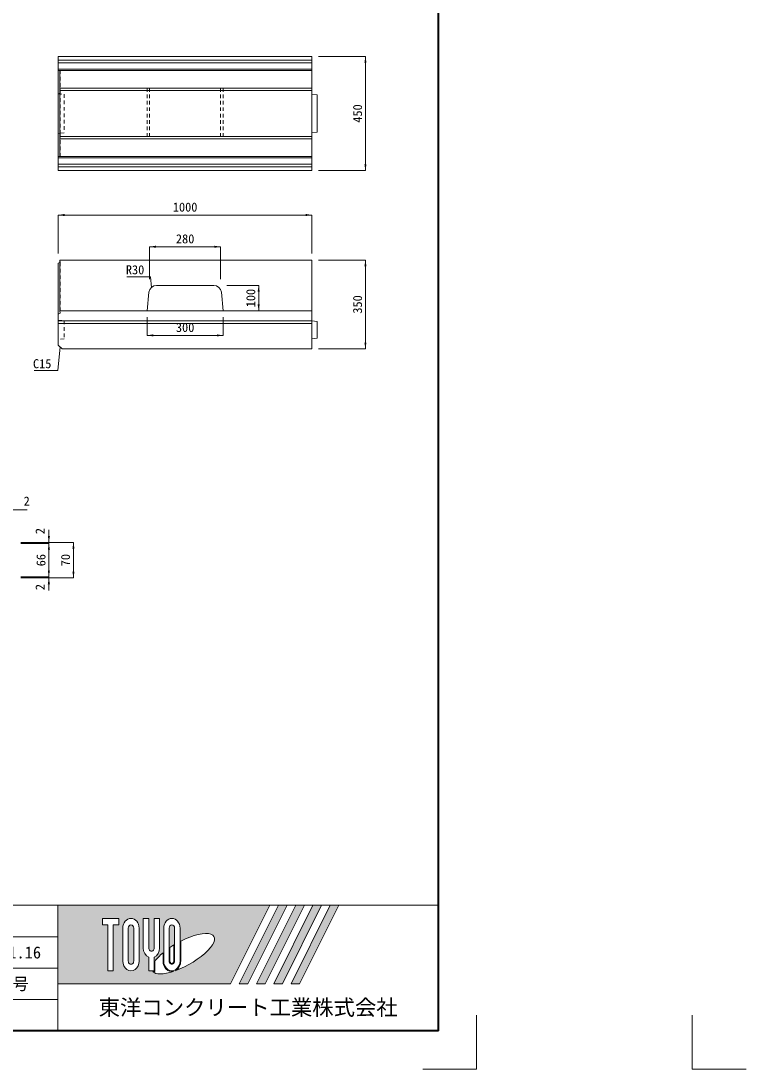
# Model space of a CAD drawing. Units: millimetres, scale not verified. Extents: x 19044 to 37689, y -9270 to 9420.
# Drawn here: x 23189 to 26046, y -9270 to -5141 of the extents above; entities that cross this region are included whole.
import ezdxf
from ezdxf.enums import TextEntityAlignment as Align

# ---------------------------------------------------------------- set-up
doc = ezdxf.new("R2010")
doc.units = ezdxf.units.MM
doc.header["$LTSCALE"] = 25
doc.linetypes.add('USER2', pattern=[1.0125, 0.5625, -0.45])
for name, color, linetype, lineweight in [('Defpoints_6', 1, 'Continuous', 13), ('図枠', 7, 'Continuous', 5), ('寸法線', 7, 'Continuous', 9), ('引出線', 4, 'Continuous', 13), ('本体', 2, 'Continuous', 5), ('目地', 120, 'Continuous', 5)]:
    doc.layers.add(name, color=color, linetype=linetype, lineweight=lineweight)
doc.styles.add('ＭＳ ゴシック', font='')
doc.styles.get('ＭＳ ゴシック').set_extended_font_data('MS Gothic')

# ---------------------------------------------------------------- blocks, each defined once
blk = doc.blocks.new('filled_arrow')
at = {"color": 0, "linetype": 'Continuous', "lineweight": -2}
blk.add_solid([(7.5, 1.25), (0, 0), (7.5, -1.25)], dxfattribs=at)

msp = doc.modelspace()

# ---------------------------------------------------------------- hatches: boundary and pattern name
at = {"layer": '図枠'}
h = msp.add_hatch(color=256, dxfattribs=at)
h.paths.add_polyline_path([(23334.19, -8624.87), (23334.19, -8934.25), (24014.82, -8934.25), (24169.51, -8624.87)])
edge = h.paths.add_edge_path(flags=16)
edge.add_ellipse((23828.37, -8815.31), major_axis=(121.21, 67.85), ratio=0.3471473, start_angle=-144.31122, end_angle=72.1899, ccw=False)
edge.add_ellipse((23783.48, -8844.61), major_axis=(0, 41.25), ratio=0.8463542, start_angle=-160.70346, end_angle=-90)
edge.add_line((23818.39, -8844.61), (23818.39, -8765.97))
edge = h.paths.add_edge_path(flags=16)
edge.add_ellipse((23783.48, -8714.51), major_axis=(0, 38.08), ratio=0.8463542, start_angle=-90, end_angle=90, ccw=False)
edge.add_line((23815.71, -8714.51), (23815.71, -8844.61))
edge.add_ellipse((23783.48, -8844.61), major_axis=(0, 38.08), ratio=0.8463542, start_angle=90, end_angle=-90, ccw=False)
edge.add_line((23751.25, -8844.61), (23751.25, -8714.51))
edge = h.paths.add_edge_path(flags=16)
edge.add_line((23794.22, -8714.51), (23794.22, -8844.61))
edge.add_ellipse((23783.48, -8844.61), major_axis=(0, 12.69), ratio=0.8463541, start_angle=90, end_angle=-90, ccw=False)
edge.add_line((23772.74, -8844.61), (23772.74, -8714.51))
edge.add_ellipse((23783.48, -8714.51), major_axis=(0, 12.69), ratio=0.8463541, start_angle=-90, end_angle=90, ccw=False)
edge = h.paths.add_edge_path(flags=16)
edge.add_line((23791.54, -8781.01), (23791.54, -8844.61))
edge.add_ellipse((23783.48, -8844.61), major_axis=(0, 9.52), ratio=0.8463542, start_angle=90, end_angle=-90, ccw=False)
edge.add_line((23775.42, -8844.61), (23775.42, -8791.42))
edge.add_ellipse((23828.37, -8815.31), major_axis=(121.21, 67.85), ratio=0.3471473, start_angle=107.79174, end_angle=126.47132, ccw=False)
edge = h.paths.add_edge_path(flags=16)
edge.add_line((23735.14, -8676.43), (23735.14, -8793.04))
edge.add_ellipse((23702.91, -8793.04), major_axis=(0, 38.08), ratio=0.8463542, start_angle=-163.34117, end_angle=-90, ccw=False)
edge.add_line((23713.66, -8828.94), (23713.66, -8882.68))
edge.add_line((23713.66, -8882.68), (23692.17, -8882.68))
edge.add_line((23692.17, -8882.68), (23692.17, -8828.94))
edge.add_ellipse((23702.91, -8793.04), major_axis=(0, 38.08), ratio=0.8463542, start_angle=90, end_angle=163.34117, ccw=False)
edge.add_line((23670.69, -8793.04), (23670.69, -8676.43))
edge.add_line((23670.69, -8676.43), (23692.17, -8676.43))
edge.add_line((23692.17, -8676.43), (23692.17, -8793.04))
edge.add_ellipse((23702.91, -8793.04), major_axis=(0, 12.69), ratio=0.8463541, start_angle=90, end_angle=-90)
edge.add_line((23713.66, -8793.04), (23713.66, -8676.43))
edge.add_line((23713.66, -8676.43), (23735.14, -8676.43))
edge = h.paths.add_edge_path(flags=16)
edge.add_line((23748.57, -8811.77), (23748.57, -8844.61))
edge.add_ellipse((23783.48, -8844.61), major_axis=(0, 41.25), ratio=0.8463542, start_angle=90, end_angle=-171.54427)
edge.add_ellipse((23828.37, -8815.31), major_axis=(121.21, 67.85), ratio=0.3471473, start_angle=-178.64954, end_angle=-148.29244, ccw=False)
edge.add_line((23709.03, -8885.86), (23716.34, -8885.86))
edge.add_line((23716.34, -8885.86), (23716.34, -8845.64))
edge.add_ellipse((23828.37, -8815.31), major_axis=(121.21, 67.85), ratio=0.3471473, start_angle=148.21912, end_angle=165.90812, ccw=False)
edge = h.paths.add_edge_path(flags=16)
edge.add_ellipse((23622.35, -8714.51), major_axis=(0, 38.08), ratio=0.8463542, start_angle=-90, end_angle=90, ccw=False)
edge.add_line((23654.57, -8714.51), (23654.57, -8844.61))
edge.add_ellipse((23622.35, -8844.61), major_axis=(0, 38.08), ratio=0.8463542, start_angle=90, end_angle=-90, ccw=False)
edge.add_line((23590.12, -8844.61), (23590.12, -8714.51))
edge = h.paths.add_edge_path(flags=16)
edge.add_line((23633.09, -8714.51), (23633.09, -8844.61))
edge.add_ellipse((23622.35, -8844.61), major_axis=(0, 12.69), ratio=0.8463541, start_angle=90, end_angle=-90, ccw=False)
edge.add_line((23611.61, -8844.61), (23611.61, -8714.51))
edge.add_ellipse((23622.35, -8714.51), major_axis=(0, 12.69), ratio=0.8463541, start_angle=-90, end_angle=90, ccw=False)
h.paths.add_polyline_path([(23574.01, -8676.43), (23574.01, -8701.82), (23552.52, -8701.82), (23552.52, -8882.68), (23531.04, -8882.68), (23531.04, -8701.82), (23509.55, -8701.82), (23509.55, -8676.43)], flags=16)
for points in [[(24048.85, -8934.25), (24082.88, -8934.25), (24237.57, -8624.87), (24203.54, -8624.87)], [(24305.63, -8624.87), (24271.6, -8624.87), (24116.91, -8934.25), (24150.94, -8934.25)], [(24373.69, -8624.87), (24339.66, -8624.87), (24184.98, -8934.25), (24219.01, -8934.25)], [(24441.76, -8624.87), (24407.73, -8624.87), (24253.04, -8934.25), (24287.07, -8934.25)]]:
    msp.add_hatch(color=256, dxfattribs=at).paths.add_polyline_path(points)

# ---------------------------------------------------------------- linework, layer by layer
at = {"layer": 'Defpoints_6'}
for p, q in [((24984.19, -9057.74), (24984.19, -9269.87)), ((25834.19, -9057.74), (25834.19, -9269.87)), ((24984.19, -9269.87), (24772.06, -9269.87)), ((25834.19, -9269.87), (26046.33, -9269.87))]:
    msp.add_line(p, q, dxfattribs=at)
at = {"layer": '図枠', "lineweight": 40}
for q in [(24834.19, -869.87), (19284.19, -9119.87)]:
    msp.add_line((24834.19, -9119.87), q, dxfattribs=at)
at = {"layer": '図枠', "lineweight": 13}
for p, q in [((24834.19, -8624.87), (19284.19, -8624.87)), ((23334.19, -9119.87), (23334.19, -8624.87)), ((23334.19, -8748.62), (21871.69, -8748.62)), ((23334.19, -8872.37), (19284.19, -8872.37)), ((23334.19, -8996.12), (21871.69, -8996.12))]:
    msp.add_line(p, q, dxfattribs=at)
at = {"layer": '図枠'}
for p, q in [((23334.19, -8624.87), (24169.51, -8624.87)), ((24169.51, -8624.87), (24014.82, -8934.25)), ((24203.54, -8624.87), (24048.85, -8934.25)), ((24237.57, -8624.87), (24082.88, -8934.25)), ((24271.6, -8624.87), (24116.91, -8934.25)), ((24305.63, -8624.87), (24150.94, -8934.25)), ((24339.66, -8624.87), (24184.98, -8934.25)), ((24203.54, -8624.87), (24237.57, -8624.87)), ((24373.69, -8624.87), (24219.01, -8934.25)), ((24407.73, -8624.87), (24253.04, -8934.25)), ((24271.6, -8624.87), (24305.63, -8624.87)), ((24441.76, -8624.87), (24287.07, -8934.25)), ((24339.66, -8624.87), (24373.69, -8624.87)), ((24407.73, -8624.87), (24441.76, -8624.87)), ((23509.55, -8676.43), (23509.55, -8701.82)), ((23509.55, -8676.43), (23574.01, -8676.43)), ((23531.04, -8701.82), (23509.55, -8701.82)), ((23531.04, -8701.82), (23531.04, -8882.68)), ((23552.52, -8701.82), (23552.52, -8882.68)), ((23574.01, -8701.82), (23552.52, -8701.82)), ((23574.01, -8676.43), (23574.01, -8701.82)), ((23670.69, -8676.43), (23692.17, -8676.43)), ((23670.69, -8793.04), (23670.69, -8676.43)), ((23692.17, -8676.43), (23692.17, -8793.04)), ((23713.66, -8676.43), (23735.14, -8676.43)), ((23713.66, -8793.04), (23713.66, -8676.43)), ((23735.14, -8676.43), (23735.14, -8793.04)), ((23590.12, -8714.51), (23590.12, -8844.61)), ((23611.61, -8844.61), (23611.61, -8714.51)), ((23633.09, -8714.51), (23633.09, -8844.61)), ((23654.57, -8844.61), (23654.57, -8714.51)), ((23751.25, -8714.51), (23751.25, -8844.61)), ((23772.74, -8844.61), (23772.74, -8714.51)), ((23794.22, -8714.51), (23794.22, -8844.61)), ((23815.71, -8844.61), (23815.71, -8714.51)), ((23775.42, -8844.61), (23775.42, -8791.42)), ((23791.54, -8781.01), (23791.54, -8844.61)), ((23818.39, -8844.61), (23818.39, -8765.97)), ((23692.17, -8828.94), (23692.17, -8882.68)), ((23713.66, -8828.94), (23713.66, -8882.68)), ((23748.57, -8811.77), (23748.57, -8844.61)), ((23716.34, -8845.64), (23716.34, -8885.86)), ((23552.52, -8882.68), (23531.04, -8882.68)), ((23713.66, -8882.68), (23692.17, -8882.68)), ((23709.03, -8885.86), (23716.34, -8885.86)), ((23334.19, -8934.25), (24014.82, -8934.25)), ((24048.85, -8934.25), (24082.88, -8934.25)), ((24116.91, -8934.25), (24150.94, -8934.25)), ((24184.98, -8934.25), (24219.01, -8934.25)), ((24253.04, -8934.25), (24287.07, -8934.25))]:
    msp.add_line(p, q, dxfattribs=at)
for centre, major_axis, ratio, start_param, end_param in [((23622.35, -8714.51), (0, 38.08), 0.846354, 4.712389, 7.8539816), ((23622.35, -8714.51), (0, 12.69), 0.846354, 4.712389, 7.8539816), ((23783.48, -8714.51), (0, 38.08), 0.846354, 4.712389, 7.8539816), ((23783.48, -8714.51), (0, 12.69), 0.846354, 4.712389, 7.8539816), ((23828.37, -8815.31), (121.21, 67.85), 0.347147, 4.2621853, 7.7429163), ((23702.91, -8793.04), (0, 38.08), 0.846354, 1.5707963, 2.8017557), ((23702.91, -8793.04), (0, 12.69), 0.846354, 1.5707963, 4.712389), ((23702.91, -8793.04), (0, 38.08), 0.846354, 3.4814296, 4.712389), ((23828.37, -8815.31), (121.21, 67.85), 0.347147, 1.6817405, 1.8219833), ((23828.37, -8815.31), (121.21, 67.85), 0.347147, 2.0815197, 2.5155126), ((23622.35, -8844.61), (0, 38.08), 0.846354, 1.5707963, 4.712389), ((23622.35, -8844.61), (0, 12.69), 0.846354, 1.5707963, 4.712389), ((23783.48, -8844.61), (0, 41.25), 0.846354, 1.5707963, 3.3154679), ((23783.48, -8844.61), (0, 38.08), 0.846354, 1.5707963, 4.712389), ((23783.48, -8844.61), (0, 12.69), 0.846354, 1.5707963, 4.712389), ((23783.48, -8844.61), (0, 9.52), 0.846354, 1.5707963, 4.712389), ((23783.48, -8844.61), (0, 41.25), 0.846354, 3.5338438, 4.712389), ((23828.37, -8815.31), (121.21, 67.85), 0.347147, 3.2093975, 4.2004451)]:
    msp.add_ellipse(centre, major_axis=major_axis, ratio=ratio, start_param=start_param, end_param=end_param, dxfattribs=at)
at = {"layer": '寸法線', "lineweight": 13}
for p, q in [((24360.72, -5280.34), (24546.3, -5280.34)), ((24546.3, -5280.34), (24546.3, -5730.34)), ((24360.72, -5730.34), (24546.3, -5730.34)), ((23335.72, -5905.34), (24335.72, -5905.34)), ((23335.72, -6057.56), (23335.72, -5905.34)), ((24335.72, -6057.56), (24335.72, -5905.34)), ((23695.72, -6030.35), (23975.72, -6030.35)), ((23695.72, -6157.56), (23695.72, -6030.35)), ((23975.72, -6157.56), (23975.72, -6030.35)), ((24360.72, -6082.56), (24546.3, -6082.56)), ((24546.3, -6082.56), (24546.3, -6432.56)), ((24000.72, -6182.56), (24125.59, -6182.56)), ((24125.59, -6182.56), (24125.59, -6282.56)), ((23685.72, -6307.56), (23685.72, -6379.56)), ((23985.72, -6307.56), (23985.72, -6379.56)), ((24010.72, -6282.56), (24125.59, -6282.56)), ((23685.72, -6379.56), (23985.72, -6379.56)), ((24360.72, -6432.56), (24546.3, -6432.56)), ((23109.73, -7067.24), (23213.73, -7067.24)), ((23298.75, -7249.03), (23298.75, -7145.03)), ((23188.73, -7195.03), (23395.56, -7195.03)), ((23188.73, -7195.03), (23298.75, -7195.03)), ((23188.73, -7199.03), (23298.75, -7199.03)), ((23188.73, -7199.03), (23298.75, -7199.03)), ((23298.75, -7331.03), (23298.75, -7199.03)), ((23395.56, -7195.03), (23395.56, -7335.03)), ((23298.75, -7281.03), (23298.75, -7385.03)), ((23188.73, -7331.03), (23298.75, -7331.03)), ((23188.73, -7331.03), (23298.75, -7331.03)), ((23188.73, -7335.03), (23298.75, -7335.03)), ((23188.73, -7335.03), (23395.56, -7335.03))]:
    msp.add_line(p, q, dxfattribs=at)
at = {"layer": '引出線'}
for points in [[(23702.74, -6190.32), (23699.76, -6148.28), (23605.85, -6148.28)], [(23343.22, -6425.06), (23333.76, -6518.27), (23240.42, -6518.27)]]:
    msp.add_lwpolyline(points, dxfattribs=at)
at = {"layer": '本体', "lineweight": 15}
for p, q in [((23335.72, -5280.34), (24335.72, -5280.34)), ((23335.72, -5730.34), (23335.72, -5280.34)), ((24335.72, -5730.34), (24335.72, -5280.34)), ((23335.72, -5730.34), (24335.72, -5730.34)), ((23341.72, -6092.99), (23335.72, -6095.56)), ((23335.72, -6417.56), (23335.72, -6095.56)), ((23341.72, -6082.56), (24335.72, -6082.56)), ((24335.72, -6082.56), (24335.72, -6432.56)), ((23341.72, -6282.56), (24335.72, -6282.56)), ((23335.72, -6332.56), (24335.72, -6332.56)), ((23335.72, -6417.56), (23350.72, -6432.56)), ((23350.72, -6432.56), (24335.72, -6432.56))]:
    msp.add_line(p, q, dxfattribs=at)
at = {"layer": '本体', "lineweight": 9}
for p, q in [((23335.72, -5295.34), (24335.72, -5295.34)), ((23335.72, -5305.34), (24335.72, -5305.34)), ((23341.72, -5415.34), (23341.72, -5335.34)), ((23341.72, -5425.77), (23335.72, -5428.34)), ((23341.72, -5595.34), (23341.72, -5415.34)), ((23341.72, -5584.91), (23335.72, -5582.34)), ((23341.72, -5675.34), (23341.72, -5595.34)), ((23335.72, -5705.34), (24335.72, -5705.34)), ((23335.72, -5715.34), (24335.72, -5715.34)), ((23341.72, -6082.56), (23341.72, -6282.56)), ((23342.72, -6292.56), (23335.72, -6295.56)), ((23341.72, -6282.56), (23342.72, -6292.56))]:
    msp.add_line(p, q, dxfattribs=at)
at = {"layer": '本体'}
for p, q in [((23335.72, -5330.34), (24335.72, -5330.34)), ((23341.72, -5405.34), (24335.72, -5405.34)), ((23341.72, -5605.34), (24335.72, -5605.34)), ((23335.72, -5680.34), (24335.72, -5680.34))]:
    msp.add_line(p, q, dxfattribs=at)
at = {"layer": '本体', "lineweight": 13}
for p, q in [((23335.72, -5335.34), (24335.72, -5335.34)), ((23341.72, -5415.34), (24335.72, -5415.34)), ((23341.72, -5595.34), (24335.72, -5595.34)), ((23335.72, -5675.34), (24335.72, -5675.34)), ((23722.87, -6182.56), (23948.57, -6182.56)), ((23685.72, -6282.56), (23693.02, -6209.58)), ((23978.42, -6209.58), (23985.72, -6282.56)), ((23335.72, -6322.56), (24335.72, -6322.56))]:
    msp.add_line(p, q, dxfattribs=at)
at = {"layer": '本体', "linetype": 'USER2', "lineweight": 13}
msp.add_line((23685.72, -5405.34), (23685.72, -5605.34), dxfattribs=at)
at = {"layer": '本体', "linetype": 'USER2', "lineweight": 9}
for p, q in [((23695.72, -5405.34), (23695.72, -5605.34)), ((23975.72, -5405.34), (23975.72, -5605.34)), ((23985.72, -5405.34), (23985.72, -5605.34))]:
    msp.add_line(p, q, dxfattribs=at)
at = {"layer": '本体', "lineweight": 13}
for centre, start, end in [((23722.87, -6212.56), 90, 174.28941), ((23948.57, -6212.56), 5.71059, 90)]:
    msp.add_arc(centre, 30, start, end, dxfattribs=at)
at = {"layer": '目地', "linetype": 'USER2'}
for p, q in [((23342.72, -5425.34), (23342.72, -5335.34)), ((23341.72, -5415.34), (23342.72, -5425.34)), ((23342.72, -5425.34), (23341.72, -5425.77)), ((23342.72, -5585.34), (23342.72, -5425.34)), ((23342.72, -5585.34), (23341.72, -5584.91)), ((23341.72, -5595.34), (23342.72, -5585.34)), ((23342.72, -5675.34), (23342.72, -5585.34)), ((23341.72, -6082.56), (23342.72, -6092.56)), ((23342.72, -6092.56), (23341.72, -6092.99)), ((23342.72, -6092.56), (23342.72, -6292.56))]:
    msp.add_line(p, q, dxfattribs=at)
at = {"layer": '目地', "linetype": 'USER2', "lineweight": 13}
for p, q in [((23335.72, -5427.34), (23358.72, -5429.34)), ((23358.72, -5429.34), (23358.72, -5581.34)), ((23358.72, -5581.34), (23335.72, -5583.34)), ((23335.72, -6319.56), (23358.72, -6321.56)), ((23358.72, -6321.56), (23358.72, -6393.56)), ((23358.72, -6393.56), (23335.72, -6395.56))]:
    msp.add_line(p, q, dxfattribs=at)
at = {"layer": '目地', "lineweight": 13}
for p, q in [((24335.72, -5430.34), (24355.72, -5432.34)), ((24355.72, -5432.34), (24355.72, -5578.34)), ((24355.72, -5578.34), (24335.72, -5580.34)), ((24335.72, -6322.56), (24355.72, -6324.56)), ((24355.72, -6324.56), (24355.72, -6390.56)), ((24355.72, -6390.56), (24335.72, -6392.56))]:
    msp.add_line(p, q, dxfattribs=at)

# ---------------------------------------------------------------- block references
at = {"layer": '寸法線', "lineweight": 13, "xscale": 3.33, "yscale": 3.33}
for p, rotation in [((24546.3, -5280.34), 270), ((24546.3, -5730.34), 90), ((24335.72, -5905.34), 180), ((23975.72, -6030.35), 180), ((24546.3, -6082.56), 270), ((24125.59, -6182.56), 270), ((24125.59, -6282.56), 90), ((23985.72, -6379.56), 180), ((24546.3, -6432.56), 90), ((23298.75, -7195.03), 90), ((23298.75, -7199.03), 270), ((23298.75, -7199.03), 270), ((23395.56, -7195.03), 270), ((23298.75, -7331.03), 90), ((23298.75, -7331.03), 90), ((23298.75, -7335.03), 270), ((23395.56, -7335.03), 90)]:
    msp.add_blockref('filled_arrow', p, dxfattribs=dict(at, rotation=rotation))
for p in [(23335.72, -5905.34), (23695.72, -6030.35), (23685.72, -6379.56)]:
    msp.add_blockref('filled_arrow', p, dxfattribs=at)
at = {"layer": '引出線', "xscale": 0.133, "yscale": 0.133}
for p, rotation in [((23702.74, -6190.32), 94.1), ((23343.22, -6425.06), 264.2)]:
    msp.add_blockref('filled_arrow', p, dxfattribs=dict(at, rotation=rotation))

# ---------------------------------------------------------------- texts
at = {"layer": '図枠', "style": 'ＭＳ ゴシック'}
for s, height, p in [('R2025.01.16', 47.47, (23090.44, -8810.5)), ('図面番号', 47.47, (23090.44, -8934.25)), ('東洋コンクリート工業株式会社', 61.71, (24084.19, -9027.06))]:
    msp.add_text(s, height=height, dxfattribs=at).set_placement(p, align=Align.MIDDLE_CENTER)
at = {"layer": '寸法線', "style": 'ＭＳ ゴシック'}
for s, p in [('450', (24515.05, -5505.34)), ('100', (24094.34, -6232.56)), ('350', (24515.05, -6257.56)), ('2', (23263.75, -7150.55)), ('66', (23267.5, -7265.03)), ('70', (23364.31, -7265.03)), ('2', (23263.75, -7371.08))]:
    msp.add_text(s, height=35.6, rotation=90, dxfattribs=at).set_placement(p, align=Align.MIDDLE_CENTER)
for s, p in [('1000', (23835.72, -5874.09)), ('280', (23835.72, -5999.1)), ('300', (23835.72, -6348.31)), ('2', (23211.41, -7032.24))]:
    msp.add_text(s, height=35.6, dxfattribs=at).set_placement(p, align=Align.MIDDLE_CENTER)
at = {"layer": '引出線', "style": 'ＭＳ ゴシック'}
for s, p in [('R30', (23674.76, -6103.28)), ('C15', (23308.76, -6473.27))]:
    msp.add_text(s, height=35.6, dxfattribs=at).set_placement(p, align=Align.TOP_RIGHT)

doc.saveas('drawing.dxf')
